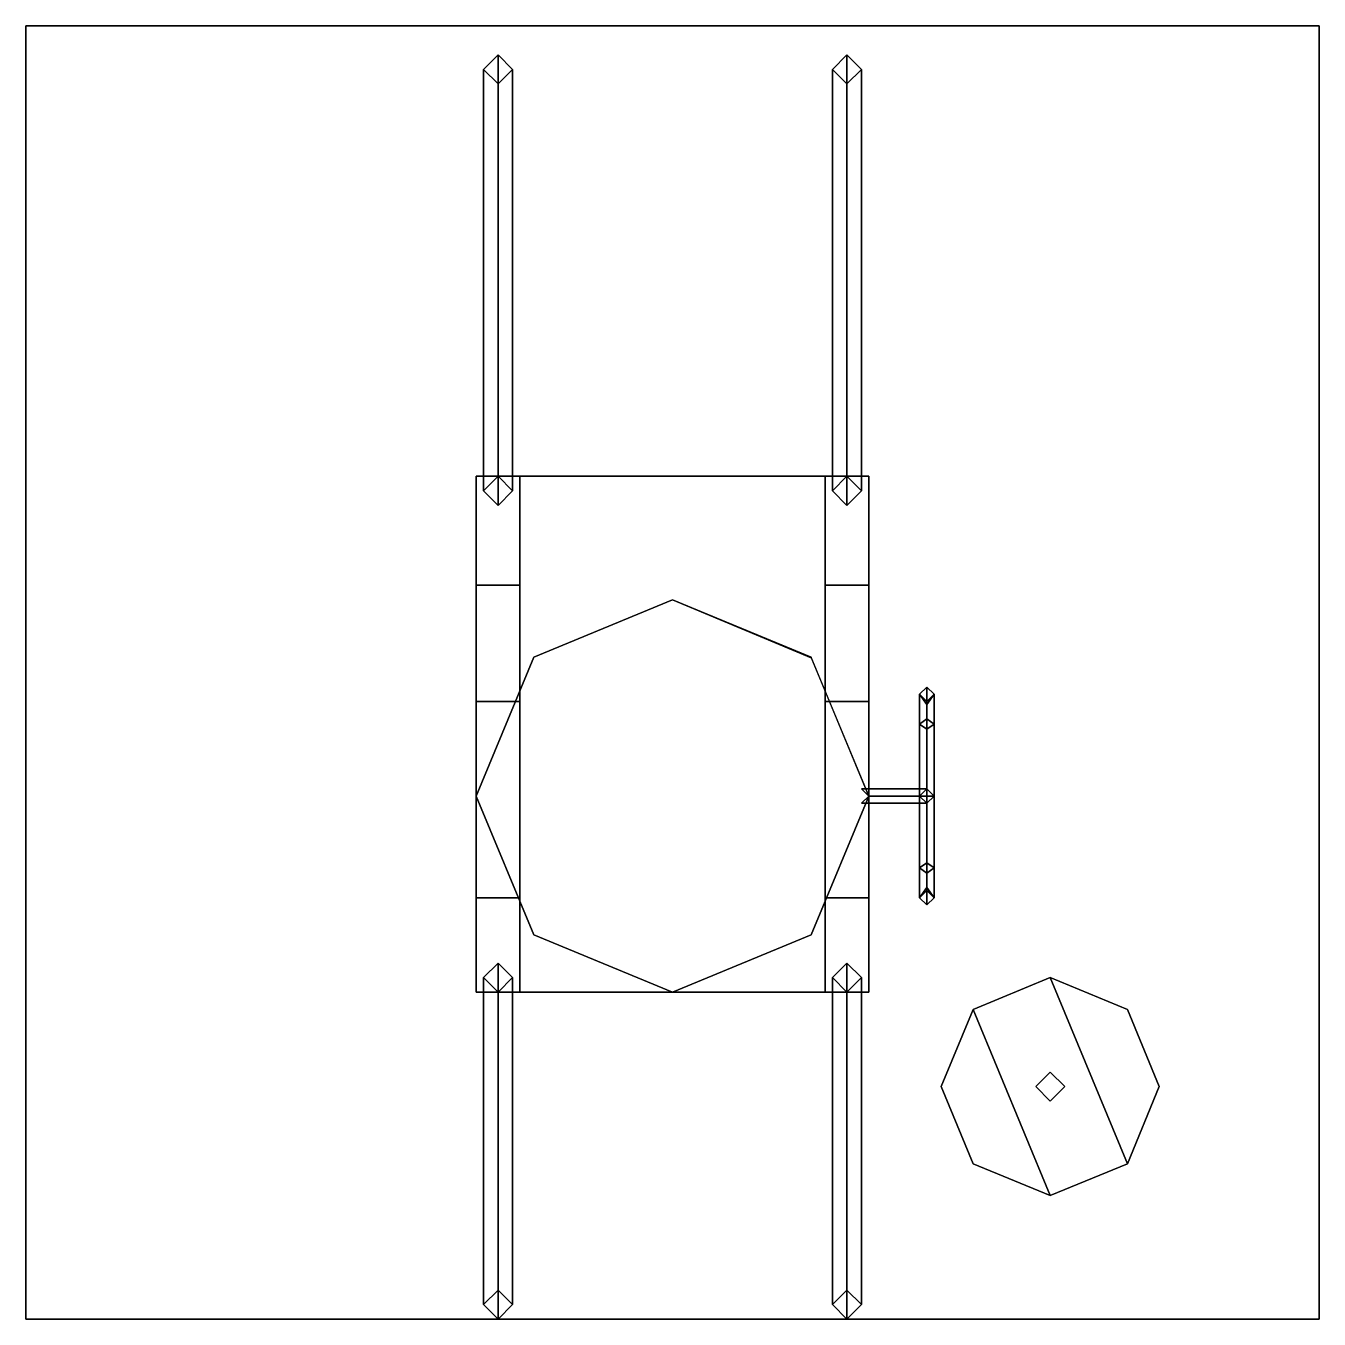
# Model space of a CAD drawing. Extents: x -0.89 to 0.89, y -0.72 to 1.06.
import ezdxf

# ---------------------------------------------------------------- set-up
doc = ezdxf.new("R2010")
doc.units = 0
doc.layers.add('TURRET', color=2, linetype='CONTINUOUS')

msp = doc.modelspace()

# ---------------------------------------------------------------- linework, layer by layer
at = {"layer": 'TURRET'}
for points in [[(-0.89, 1.06, 0.09), (-0.89, 1.06), (-0.89, -0.72), (-0.89, -0.72, 0.09)], [(0.89, 1.06, 0.09), (0.89, 1.06), (-0.89, 1.06), (-0.89, 1.06, 0.09)], [(0.89, -0.72, 0.09), (0.89, 1.06, 0.09), (-0.89, 1.06, 0.09), (-0.89, -0.72, 0.09)], [(0.89, -0.72), (0.89, 1.06), (0.89, 1.06, 0.09), (0.89, -0.72, 0.09)], [(-0.24, 1.02, 0.09), (-0.26, 1, 0.09), (-0.26, 0.42, 0.98), (-0.24, 0.44, 0.98)], [(-0.22, 1, 0.09), (-0.24, 1.02, 0.09), (-0.24, 0.44, 0.98), (-0.22, 0.42, 0.98)], [(0.24, 1.02, 0.09), (0.22, 1, 0.09), (0.22, 0.42, 0.98), (0.24, 0.44, 0.98)], [(0.26, 1, 0.09), (0.24, 1.02, 0.09), (0.24, 0.44, 0.98), (0.26, 0.42, 0.98)], [(-0.26, 1, 0.09), (-0.24, 0.98, 0.09), (-0.24, 0.4, 0.98), (-0.26, 0.42, 0.98)], [(-0.24, 0.98, 0.09), (-0.22, 1, 0.09), (-0.22, 0.42, 0.98), (-0.24, 0.4, 0.98)], [(0.22, 1, 0.09), (0.24, 0.98, 0.09), (0.24, 0.4, 0.98), (0.22, 0.42, 0.98)], [(0.24, 0.98, 0.09), (0.26, 1, 0.09), (0.26, 0.42, 0.98), (0.24, 0.4, 0.98)], [(-0.27, 0.44, 1.04), (-0.27, 0.44, 0.98), (-0.27, -0.27, 0.98), (-0.27, -0.27, 1.04)], [(0.27, 0.44, 1.04), (0.27, 0.44, 0.98), (-0.27, 0.44, 0.98), (-0.27, 0.44, 1.04)], [(-0.27, -0.27, 1.41), (-0.27, 0.29, 1.46), (-0.27, 0.44, 1.04), (-0.27, -0.27, 1.04)], [(-0.27, 0.29, 1.46), (-0.21, 0.29, 1.46), (-0.21, 0.44, 1.04), (-0.27, 0.44, 1.04)], [(0.21, -0.27, 1.04), (0.21, 0.44, 1.04), (-0.21, 0.44, 1.04), (-0.21, -0.27, 1.04)], [(-0.21, -0.27, 1.04), (-0.21, 0.44, 1.04), (-0.21, 0.29, 1.46), (-0.21, -0.27, 1.41)], [(0.21, 0.29, 1.46), (0.27, 0.29, 1.46), (0.27, 0.44, 1.04), (0.21, 0.44, 1.04)], [(0.21, -0.27, 1.41), (0.21, 0.29, 1.46), (0.21, 0.44, 1.04), (0.21, -0.27, 1.04)], [(0.27, -0.27, 0.98), (0.27, 0.44, 0.98), (0.27, 0.44, 1.04), (0.27, -0.27, 1.04)], [(0.27, -0.27, 1.04), (0.27, 0.44, 1.04), (0.27, 0.29, 1.46), (0.27, -0.27, 1.41)], [(-0.27, 0.13, 1.6), (-0.21, 0.13, 1.6), (-0.21, 0.29, 1.46), (-0.27, 0.29, 1.46)], [(-0.27, -0.14, 1.6), (-0.27, 0.13, 1.6), (-0.27, 0.29, 1.46), (-0.27, -0.27, 1.41)], [(-0.21, -0.27, 1.41), (-0.21, 0.29, 1.46), (-0.21, 0.13, 1.6), (-0.21, -0.14, 1.6)], [(0.21, -0.14, 1.6), (0.21, 0.13, 1.6), (0.21, 0.29, 1.46), (0.21, -0.27, 1.41)], [(0.21, 0.13, 1.6), (0.27, 0.13, 1.6), (0.27, 0.29, 1.46), (0.21, 0.29, 1.46)], [(0.27, -0.27, 1.41), (0.27, 0.29, 1.46), (0.27, 0.13, 1.6), (0.27, -0.14, 1.6)], [(0, 0.27, 0.09), (-0.1909, 0.1909, 0.09), (-0.1909, 0.1909, 0.98), (0, 0.27, 0.98)], [(0.1909, 0.1909, 0.09), (0, 0.27, 0.09), (0, 0.27, 0.98), (0.1909, 0.19, 0.98)], [(-0.1909, 0.1909, 0.09), (-0.27, 0, 0.09), (-0.27, 0, 0.98), (-0.1909, 0.1909, 0.98)], [(0.27, 0, 0.09), (0.1909, 0.1909, 0.09), (0.1909, 0.19, 0.98), (0.27, 0, 0.98)], [(0.35, 0.1061, 0.7639), (0.34, 0.099, 0.771), (0.34, 0.14, 0.87), (0.35, 0.15, 0.87)], [(0.35, 0.15, 0.87), (0.34, 0.14, 0.87), (0.34, 0.099, 0.969), (0.35, 0.1061, 0.9761)], [(0.36, 0.099, 0.771), (0.35, 0.1061, 0.7639), (0.35, 0.15, 0.87), (0.36, 0.14, 0.87)], [(0.36, 0.14, 0.87), (0.35, 0.15, 0.87), (0.35, 0.1061, 0.9761), (0.36, 0.099, 0.969)], [(-0.21, -0.14, 1.6), (-0.21, 0.13, 1.6), (-0.27, 0.13, 1.6), (-0.27, -0.14, 1.6)], [(0.27, -0.14, 1.6), (0.27, 0.13, 1.6), (0.21, 0.13, 1.6), (0.21, -0.14, 1.6)], [(0.34, 0.099, 0.771), (0.35, 0.0919, 0.7781), (0.35, 0.13, 0.87), (0.34, 0.14, 0.87)], [(0.34, 0.14, 0.87), (0.35, 0.13, 0.87), (0.35, 0.0919, 0.9619), (0.34, 0.099, 0.969)], [(0.35, -0.1259, 0.86), (0.34, -0.14, 0.87), (0.34, 0.14, 0.87), (0.35, 0.1259, 0.86)], [(0.34, -0.14, 0.87), (0.35, -0.1259, 0.88), (0.35, 0.1259, 0.88), (0.34, 0.14, 0.87)], [(0.35, 0.0919, 0.7781), (0.36, 0.099, 0.771), (0.36, 0.14, 0.87), (0.35, 0.13, 0.87)], [(0.35, 0.13, 0.87), (0.36, 0.14, 0.87), (0.36, 0.099, 0.969), (0.35, 0.0919, 0.9619)], [(0.36, -0.14, 0.87), (0.35, -0.1259, 0.86), (0.35, 0.1259, 0.86), (0.36, 0.14, 0.87)], [(0.35, -0.1259, 0.88), (0.36, -0.14, 0.87), (0.36, 0.14, 0.87), (0.35, 0.1259, 0.88)], [(0.35, 0, 0.72), (0.34, 0, 0.73), (0.34, 0.099, 0.771), (0.35, 0.1061, 0.7639)], [(0.35, 0.1061, 0.9761), (0.34, 0.099, 0.969), (0.34, 0, 1.01), (0.35, 0, 1.02)], [(0.34, 0, 0.73), (0.35, 0, 0.74), (0.35, 0.0919, 0.7781), (0.34, 0.099, 0.771)], [(0.34, 0.099, 0.969), (0.35, 0.0919, 0.9619), (0.35, 0, 1), (0.34, 0, 1.01)], [(0.36, 0, 0.73), (0.35, 0, 0.72), (0.35, 0.1061, 0.7639), (0.36, 0.099, 0.771)], [(0.36, 0.099, 0.969), (0.35, 0.1061, 0.9761), (0.35, 0, 1.02), (0.36, 0, 1.01)], [(0.35, 0, 0.74), (0.36, 0, 0.73), (0.36, 0.099, 0.771), (0.35, 0.0919, 0.7781)], [(0.35, 0.0919, 0.9619), (0.36, 0.099, 0.969), (0.36, 0, 1.01), (0.35, 0, 1)], [(-0.27, 0, 0.09), (-0.1909, -0.1909, 0.09), (-0.1909, -0.1909, 0.98), (-0.27, 0, 0.98)], [(0.1909, -0.1909, 0.09), (0.27, 0, 0.09), (0.27, 0, 0.98), (0.1909, -0.1909, 0.98)], [(0.35, 0, 0.88), (0.35, 0.01, 0.87), (0.26, 0.01, 0.87), (0.27, 0, 0.88)], [(0.35, 0.01, 0.87), (0.35, 0, 0.86), (0.27, 0, 0.86), (0.26, 0.01, 0.87)], [(0.35, -0.01, 0.87), (0.35, 0, 0.88), (0.27, 0, 0.88), (0.26, -0.01, 0.87)], [(0.35, 0, 0.86), (0.35, -0.01, 0.87), (0.26, -0.01, 0.87), (0.27, 0, 0.86)], [(0.35, 0.01, 0.7441), (0.34, 0, 0.73), (0.34, 0, 1.01), (0.35, 0.01, 0.9959)], [(0.34, 0, 0.73), (0.35, -0.01, 0.7441), (0.35, -0.01, 0.9959), (0.34, 0, 1.01)], [(0.34, -0.099, 0.771), (0.35, -0.0919, 0.7781), (0.35, 0, 0.74), (0.34, 0, 0.73)], [(0.35, -0.1061, 0.7639), (0.34, -0.099, 0.771), (0.34, 0, 0.73), (0.35, 0, 0.72)], [(0.36, 0, 0.73), (0.35, 0.01, 0.7441), (0.35, 0.01, 0.9959), (0.36, 0, 1.01)], [(0.35, -0.01, 0.7441), (0.36, 0, 0.73), (0.36, 0, 1.01), (0.35, -0.01, 0.9959)], [(0.35, -0.0919, 0.7781), (0.36, -0.099, 0.771), (0.36, 0, 0.73), (0.35, 0, 0.74)], [(0.36, -0.099, 0.771), (0.35, -0.1061, 0.7639), (0.35, 0, 0.72), (0.36, 0, 0.73)], [(0.34, 0, 1.01), (0.35, 0, 1), (0.35, -0.0919, 0.9619), (0.34, -0.099, 0.969)], [(0.35, 0, 1.02), (0.34, 0, 1.01), (0.34, -0.099, 0.969), (0.35, -0.1061, 0.9761)], [(0.35, 0, 1), (0.36, 0, 1.01), (0.36, -0.099, 0.969), (0.35, -0.0919, 0.9619)], [(0.36, 0, 1.01), (0.35, 0, 1.02), (0.35, -0.1061, 0.9761), (0.36, -0.099, 0.969)], [(0.34, -0.14, 0.87), (0.35, -0.13, 0.87), (0.35, -0.0919, 0.7781), (0.34, -0.099, 0.771)], [(0.34, -0.099, 0.969), (0.35, -0.0919, 0.9619), (0.35, -0.13, 0.87), (0.34, -0.14, 0.87)], [(0.35, -0.15, 0.87), (0.34, -0.14, 0.87), (0.34, -0.099, 0.771), (0.35, -0.1061, 0.7639)], [(0.35, -0.1061, 0.9761), (0.34, -0.099, 0.969), (0.34, -0.14, 0.87), (0.35, -0.15, 0.87)], [(0.35, -0.13, 0.87), (0.36, -0.14, 0.87), (0.36, -0.099, 0.771), (0.35, -0.0919, 0.7781)], [(0.35, -0.0919, 0.9619), (0.36, -0.099, 0.969), (0.36, -0.14, 0.87), (0.35, -0.13, 0.87)], [(0.36, -0.14, 0.87), (0.35, -0.15, 0.87), (0.35, -0.1061, 0.7639), (0.36, -0.099, 0.771)], [(0.36, -0.099, 0.969), (0.35, -0.1061, 0.9761), (0.35, -0.15, 0.87), (0.36, -0.14, 0.87)], [(-0.27, -0.27, 1.41), (-0.21, -0.27, 1.41), (-0.21, -0.14, 1.6), (-0.27, -0.14, 1.6)], [(0.21, -0.27, 1.41), (0.27, -0.27, 1.41), (0.27, -0.14, 1.6), (0.21, -0.14, 1.6)], [(-0.1909, -0.1909, 0.09), (0, -0.27, 0.09), (0, -0.27, 0.98), (-0.1909, -0.1909, 0.98)], [(0, -0.27, 0.09), (0.1909, -0.1909, 0.09), (0.1909, -0.1909, 0.98), (0, -0.27, 0.98)], [(-0.24, -0.68, 0.09), (-0.26, -0.7, 0.09), (-0.26, -0.25, 0.98), (-0.24, -0.23, 0.98)], [(-0.22, -0.7, 0.09), (-0.24, -0.68, 0.09), (-0.24, -0.23, 0.98), (-0.22, -0.25, 0.98)], [(0.24, -0.68, 0.09), (0.22, -0.7, 0.09), (0.22, -0.25, 0.98), (0.24, -0.23, 0.98)], [(0.26, -0.7, 0.09), (0.24, -0.68, 0.09), (0.24, -0.23, 0.98), (0.26, -0.25, 0.98)], [(-0.26, -0.7, 0.09), (-0.24, -0.72, 0.09), (-0.24, -0.27, 0.98), (-0.26, -0.25, 0.98)], [(-0.24, -0.72, 0.09), (-0.22, -0.7, 0.09), (-0.22, -0.25, 0.98), (-0.24, -0.27, 0.98)], [(0.22, -0.7, 0.09), (0.24, -0.72, 0.09), (0.24, -0.27, 0.98), (0.22, -0.25, 0.98)], [(0.24, -0.72, 0.09), (0.26, -0.7, 0.09), (0.26, -0.25, 0.98), (0.24, -0.27, 0.98)], [(0.52, -0.25, 0.59), (0.4139, -0.2939, 0.59), (0.4139, -0.2939, 0.61), (0.52, -0.25, 0.61)], [(0.6261, -0.5061, 0.61), (0.52, -0.25, 0.61), (0.4139, -0.2939, 0.61), (0.52, -0.55, 0.61)], [(0.6261, -0.2939, 0.59), (0.52, -0.25, 0.59), (0.52, -0.25, 0.61), (0.6261, -0.2939, 0.61)], [(0.67, -0.4, 0.61), (0.6261, -0.2939, 0.61), (0.52, -0.25, 0.61), (0.6261, -0.5061, 0.61)], [(-0.27, -0.27, 1.04), (-0.27, -0.27, 0.98), (0.27, -0.27, 0.98), (0.27, -0.27, 1.04)], [(-0.27, -0.27, 1.04), (-0.21, -0.27, 1.04), (-0.21, -0.27, 1.41), (-0.27, -0.27, 1.41)], [(0.21, -0.27, 1.04), (0.27, -0.27, 1.04), (0.27, -0.27, 1.41), (0.21, -0.27, 1.41)], [(0.4139, -0.2939, 0.59), (0.37, -0.4, 0.59), (0.37, -0.4, 0.61), (0.4139, -0.2939, 0.61)], [(0.52, -0.55, 0.61), (0.4139, -0.2939, 0.61), (0.37, -0.4, 0.61), (0.4139, -0.5061, 0.61)], [(0.67, -0.4, 0.59), (0.6261, -0.2939, 0.59), (0.6261, -0.2939, 0.61), (0.67, -0.4, 0.61)], [(0.52, -0.38, 0.09), (0.5, -0.4, 0.09), (0.5, -0.4, 0.59), (0.52, -0.38, 0.59)], [(0.54, -0.4, 0.09), (0.52, -0.38, 0.09), (0.52, -0.38, 0.59), (0.54, -0.4, 0.59)], [(0.37, -0.4, 0.59), (0.4139, -0.5061, 0.59), (0.4139, -0.5061, 0.61), (0.37, -0.4, 0.61)], [(0.5, -0.4, 0.09), (0.52, -0.42, 0.09), (0.52, -0.42, 0.59), (0.5, -0.4, 0.59)], [(0.52, -0.42, 0.09), (0.54, -0.4, 0.09), (0.54, -0.4, 0.59), (0.52, -0.42, 0.59)], [(0.6261, -0.5061, 0.59), (0.67, -0.4, 0.59), (0.67, -0.4, 0.61), (0.6261, -0.5061, 0.61)], [(0.4139, -0.5061, 0.59), (0.52, -0.55, 0.59), (0.52, -0.55, 0.61), (0.4139, -0.5061, 0.61)], [(0.52, -0.55, 0.59), (0.6261, -0.5061, 0.59), (0.6261, -0.5061, 0.61), (0.52, -0.55, 0.61)], [(-0.89, -0.72, 0.09), (-0.89, -0.72), (0.89, -0.72), (0.89, -0.72, 0.09)]]:
    msp.add_3dface(points, dxfattribs=at)

doc.saveas('drawing.dxf')
